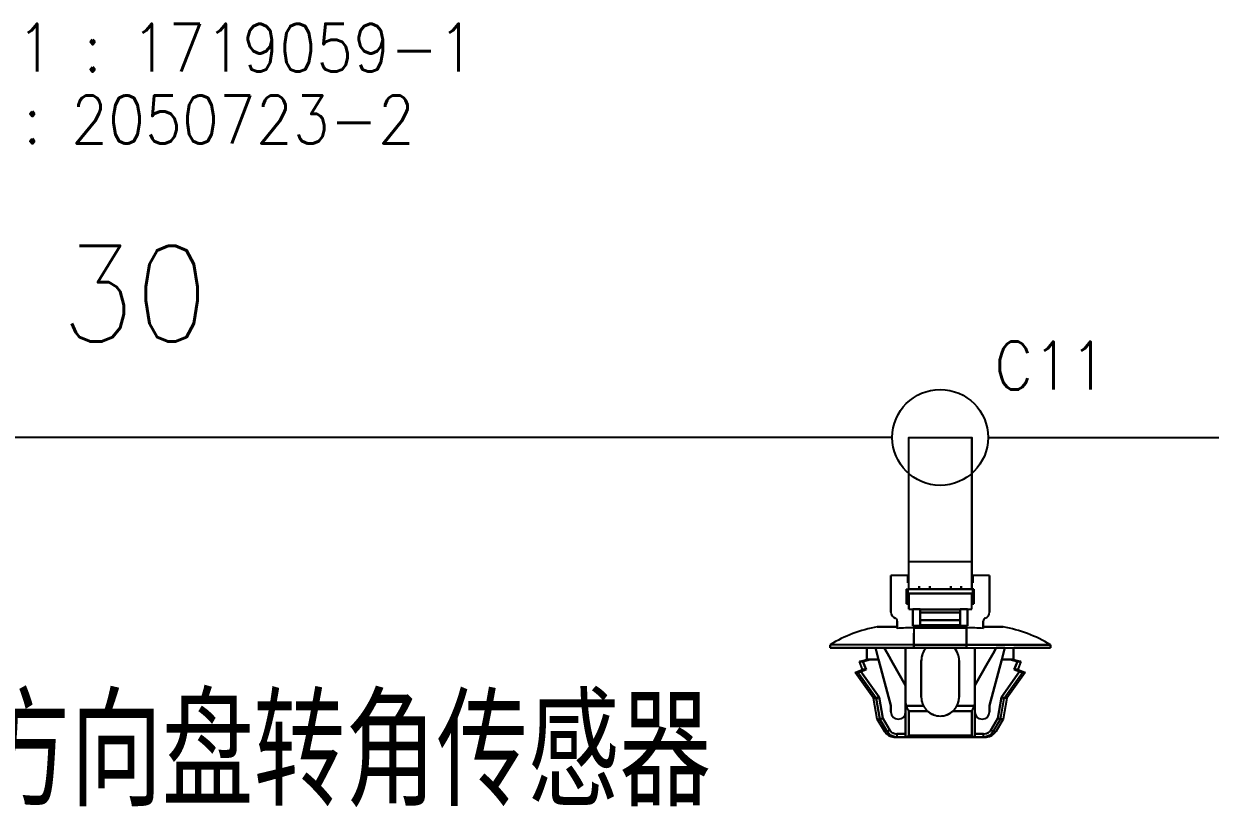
# Model space of a CAD drawing. Header units: inches. Extents: x 47316 to 59086, y 3141 to 11743.
# Drawn here: x 52352.6 to 52414.5, y 8799.6 to 8840.5 of the extents above; entities that cross this region are included whole.
import ezdxf

# ---------------------------------------------------------------- set-up
doc = ezdxf.new("R2010")
doc.units = ezdxf.units.IN
doc.header["$MEASUREMENT"] = 0
doc.styles.add('MtX_FangSong_GB2312', font='')
doc.styles.get("Standard").update_dxf_attribs({"font": ''})
doc.styles.get('MtX_FangSong_GB2312').set_extended_font_data('FangSong_GB2312')
doc.styles.get('Standard').set_extended_font_data('SimSun')
doc.linetypes.add('_VH_OTCON', pattern='A,0.0001,[7,VeSys.shx,S=0.1,R=0,X=0,Y=0],-0.4,[7,VeSys.shx,S=0.1,R=0,X=0,Y=0],-0.4,["X",Standard,S=1,R=0,X=-0.5,Y=-0.5],-0.0001,[7,VeSys.shx,S=0.1,R=0,X=0,Y=0],-0.4', length=1.2002)

msp = doc.modelspace()

# ---------------------------------------------------------------- linework, layer by layer
at = {"color": 0, "linetype": '_VH_OTCON', "lineweight": -2, "ltscale": 5}
for p, q in [((52397.944, 8818.936), (52318.469, 8818.936)), ((52402.944, 8818.936), (52564.704, 8818.936))]:
    msp.add_line(p, q, dxfattribs=at)
at = {"color": 0, "ltscale": 0.378893}
msp.add_line((52402.086, 8812.436), (52402.086, 8818.936), dxfattribs=at)
at = {"color": 0, "ltscale": 0.37888}
msp.add_line((52402.086, 8812.436), (52402.086, 8818.936), dxfattribs=at)
at = {"color": 7, "ltscale": 0.108633}
msp.add_line((52398.803, 8811.73), (52398.803, 8814.108), dxfattribs=at)
at = {"color": 7, "ltscale": 0.098454}
msp.add_line((52398.803, 8811.73), (52398.803, 8813.885), dxfattribs=at)
at = {"color": 7, "ltscale": 0.057913}
msp.add_line((52398.803, 8811.73), (52398.803, 8812.998), dxfattribs=at)
at = {"color": 7, "ltscale": 0.0644}
for p, q in [((52398.803, 8811.026), (52398.803, 8812.436)), ((52398.803, 8811.026), (52398.803, 8812.436)), ((52402.086, 8812.436), (52402.086, 8811.026)), ((52402.086, 8811.026), (52402.086, 8812.436))]:
    msp.add_line(p, q, dxfattribs=at)
at = {"color": 7, "ltscale": 0.025}
for p, q in [((52397.872, 8811.183), (52397.872, 8811.73)), ((52399.897, 8811.026), (52399.35, 8811.026)), ((52399.897, 8811.026), (52399.35, 8811.026)), ((52399.897, 8811.019), (52399.35, 8811.019)), ((52401.539, 8811.026), (52400.992, 8811.026)), ((52401.539, 8811.026), (52400.992, 8811.026))]:
    msp.add_line(p, q, dxfattribs=at)
at = {"color": 7, "ltscale": 0.039999}
for p, q in [((52398.748, 8811.73), (52397.872, 8811.73)), ((52398.748, 8811.73), (52397.872, 8811.73)), ((52403.017, 8811.73), (52402.141, 8811.73)), ((52403.017, 8811.73), (52402.141, 8811.73))]:
    msp.add_line(p, q, dxfattribs=at)
at = {"color": 7, "ltscale": 0.022501}
for p, q in [((52397.872, 8811.73), (52397.872, 8811.238)), ((52397.872, 8811.73), (52397.872, 8811.238)), ((52403.017, 8811.73), (52403.017, 8811.238)), ((52403.017, 8811.238), (52403.017, 8811.73))]:
    msp.add_line(p, q, dxfattribs=at)
at = {"color": 7, "ltscale": 0.064999}
for p, q in [((52397.872, 8811.238), (52397.872, 8809.815)), ((52397.872, 8811.238), (52397.872, 8809.815)), ((52403.017, 8811.238), (52403.017, 8809.815)), ((52403.017, 8809.815), (52403.017, 8811.238))]:
    msp.add_line(p, q, dxfattribs=at)
at = {"color": 7, "ltscale": 0.0175}
for p, q in [((52398.748, 8811.73), (52398.748, 8811.347)), ((52398.748, 8811.73), (52398.748, 8811.347)), ((52398.748, 8811.347), (52398.748, 8811.73)), ((52402.141, 8811.73), (52402.141, 8811.347)), ((52402.141, 8811.347), (52402.141, 8811.73))]:
    msp.add_line(p, q, dxfattribs=at)
at = {"color": 7, "ltscale": 0.002499}
for p, q in [((52398.803, 8811.73), (52398.748, 8811.73)), ((52398.748, 8811.347), (52398.803, 8811.347)), ((52398.803, 8811.347), (52398.748, 8811.347)), ((52402.141, 8811.73), (52402.086, 8811.73)), ((52402.086, 8811.347), (52402.141, 8811.347)), ((52402.141, 8811.347), (52402.086, 8811.347)), ((52398.693, 8811.019), (52398.748, 8811.019)), ((52398.693, 8811.019), (52398.748, 8811.019)), ((52402.196, 8811.019), (52402.141, 8811.019)), ((52402.141, 8811.019), (52402.196, 8811.019)), ((52402.141, 8811.019), (52402.196, 8811.019)), ((52398.748, 8810.307), (52398.803, 8810.307)), ((52398.803, 8810.307), (52398.748, 8810.307)), ((52398.748, 8810.307), (52398.803, 8810.307)), ((52402.086, 8810.307), (52402.141, 8810.307)), ((52402.141, 8810.307), (52402.086, 8810.307)), ((52402.086, 8810.307), (52402.141, 8810.307))]:
    msp.add_line(p, q, dxfattribs=at)
at = {"color": 7, "ltscale": 2.6e-05}
for p, q in [((52398.748, 8811.73), (52398.748, 8811.73)), ((52402.141, 8811.73), (52402.141, 8811.73))]:
    msp.add_line(p, q, dxfattribs=at)
at = {"color": 7, "ltscale": 0.0625}
msp.add_line((52397.872, 8809.815), (52397.872, 8811.183), dxfattribs=at)
at = {"color": 7, "ltscale": 0.000629}
msp.add_line((52398.707, 8811.019), (52398.693, 8811.019), dxfattribs=at)
at = {"color": 7, "ltscale": 0.035001}
for p, q in [((52398.693, 8811.019), (52398.693, 8810.252)), ((52398.693, 8810.252), (52398.693, 8811.019)), ((52402.196, 8810.252), (52402.196, 8811.019)), ((52402.196, 8810.252), (52402.196, 8811.019)), ((52402.196, 8811.019), (52402.196, 8810.252)), ((52399.076, 8807.954), (52399.076, 8808.72)), ((52399.076, 8807.954), (52399.076, 8808.72))]:
    msp.add_line(p, q, dxfattribs=at)
at = {"color": 7, "ltscale": 0.154999}
for p, q in [((52398.748, 8811.019), (52402.141, 8811.019)), ((52402.141, 8811.019), (52398.748, 8811.019))]:
    msp.add_line(p, q, dxfattribs=at)
at = {"color": 7, "ltscale": 0.032501}
for p, q in [((52398.748, 8811.019), (52398.748, 8810.307)), ((52398.748, 8811.019), (52398.748, 8810.307)), ((52402.141, 8811.019), (52402.141, 8810.307)), ((52402.141, 8810.307), (52402.141, 8811.019))]:
    msp.add_line(p, q, dxfattribs=at)
at = {"color": 7, "ltscale": 0.021939}
msp.add_line((52398.748, 8811.019), (52398.748, 8810.538), dxfattribs=at)
at = {"color": 7, "ltscale": 0.15}
for p, q in [((52402.086, 8810.8), (52398.803, 8810.8)), ((52398.803, 8810.8), (52402.086, 8810.8)), ((52398.803, 8809.979), (52402.086, 8809.979)), ((52398.803, 8809.979), (52402.086, 8809.979)), ((52402.086, 8803.384), (52398.803, 8803.384)), ((52398.803, 8803.384), (52402.086, 8803.384))]:
    msp.add_line(p, q, dxfattribs=at)
at = {"color": 7, "ltscale": 0.0375}
for p, q in [((52398.803, 8810.8), (52398.803, 8809.979)), ((52398.803, 8809.979), (52398.803, 8810.8)), ((52402.086, 8809.979), (52402.086, 8810.8)), ((52402.086, 8809.979), (52402.086, 8810.8))]:
    msp.add_line(p, q, dxfattribs=at)
at = {"color": 7, "ltscale": 0.0075}
for p, q in [((52399.35, 8811.019), (52399.35, 8811.183)), ((52399.35, 8811.183), (52399.35, 8811.019)), ((52399.897, 8811.183), (52399.897, 8811.019)), ((52399.897, 8811.019), (52399.897, 8811.183)), ((52400.992, 8811.019), (52400.992, 8811.183)), ((52400.992, 8811.183), (52400.992, 8811.019)), ((52401.539, 8811.183), (52401.539, 8811.019)), ((52401.539, 8811.019), (52401.539, 8811.183)), ((52394.698, 8808.118), (52394.698, 8807.954)), ((52394.698, 8807.954), (52394.698, 8808.118)), ((52399.076, 8808.118), (52399.076, 8807.954)), ((52399.076, 8807.954), (52399.076, 8808.118)), ((52401.813, 8807.954), (52401.813, 8808.118)), ((52401.813, 8808.118), (52401.813, 8807.954)), ((52406.191, 8808.118), (52406.191, 8807.954)), ((52406.191, 8807.954), (52406.191, 8808.118)), ((52398.18, 8803.466), (52398.18, 8803.302)), ((52398.18, 8803.466), (52398.18, 8803.302)), ((52398.638, 8803.302), (52398.638, 8803.466)), ((52402.709, 8803.302), (52402.709, 8803.466)), ((52402.709, 8803.302), (52402.709, 8803.466))]:
    msp.add_line(p, q, dxfattribs=at)
at = {"color": 7, "ltscale": 0.000322}
msp.add_line((52399.897, 8811.019), (52399.897, 8811.026), dxfattribs=at)
at = {"color": 7, "ltscale": 0.023056}
msp.add_line((52401.496, 8811.019), (52400.992, 8811.019), dxfattribs=at)
at = {"color": 7, "ltscale": 0.000368}
msp.add_line((52401.539, 8811.027), (52401.539, 8811.019), dxfattribs=at)
at = {"color": 7, "ltscale": 0.004999}
for p, q in [((52398.693, 8810.252), (52398.803, 8810.252)), ((52398.803, 8810.252), (52398.693, 8810.252)), ((52402.086, 8810.252), (52402.196, 8810.252)), ((52402.196, 8810.252), (52402.086, 8810.252))]:
    msp.add_line(p, q, dxfattribs=at)
at = {"color": 7, "ltscale": 0.010562}
msp.add_line((52398.748, 8810.307), (52398.748, 8810.538), dxfattribs=at)
at = {"color": 7, "ltscale": 0.002502}
msp.add_line((52398.803, 8810.252), (52398.803, 8810.307), dxfattribs=at)
at = {"color": 7, "ltscale": 0.040002}
for p, q in [((52399.021, 8809.979), (52399.021, 8809.103)), ((52399.021, 8809.103), (52399.021, 8809.979)), ((52401.867, 8809.103), (52401.867, 8809.979)), ((52401.867, 8809.103), (52401.867, 8809.979)), ((52401.867, 8809.979), (52401.867, 8809.103))]:
    msp.add_line(p, q, dxfattribs=at)
at = {"color": 7, "ltscale": 0.017502}
for p, q in [((52399.405, 8809.979), (52399.021, 8809.979)), ((52401.867, 8809.979), (52401.484, 8809.979))]:
    msp.add_line(p, q, dxfattribs=at)
at = {"color": 7, "ltscale": 0.00087}
for p, q in [((52399.405, 8809.96), (52399.405, 8809.979)), ((52399.405, 8809.979), (52399.405, 8809.96)), ((52401.484, 8809.96), (52401.484, 8809.979)), ((52401.484, 8809.979), (52401.484, 8809.96))]:
    msp.add_line(p, q, dxfattribs=at)
at = {"color": 7, "ltscale": 0.023952}
msp.add_line((52399.405, 8809.455), (52399.405, 8809.979), dxfattribs=at)
at = {"color": 7, "ltscale": 0.007443}
for p, q in [((52399.405, 8809.797), (52399.405, 8809.96)), ((52399.405, 8809.96), (52399.405, 8809.797)), ((52401.484, 8809.797), (52401.484, 8809.96)), ((52401.484, 8809.96), (52401.484, 8809.797))]:
    msp.add_line(p, q, dxfattribs=at)
at = {"color": 7, "ltscale": 0.095001}
for p, q in [((52399.405, 8809.96), (52401.484, 8809.96)), ((52401.484, 8809.96), (52399.405, 8809.96)), ((52399.405, 8809.797), (52401.484, 8809.797)), ((52401.484, 8809.797), (52399.405, 8809.797)), ((52401.484, 8809.406), (52399.405, 8809.406)), ((52399.405, 8809.406), (52401.484, 8809.406)), ((52401.484, 8809.135), (52399.405, 8809.135))]:
    msp.add_line(p, q, dxfattribs=at)
at = {"color": 7, "ltscale": 0.013786}
msp.add_line((52398.201, 8809.048), (52398.201, 8809.35), dxfattribs=at)
at = {"color": 7, "ltscale": 0.017471}
for p, q in [((52398.201, 8808.968), (52398.201, 8809.35)), ((52402.688, 8808.968), (52402.688, 8809.35))]:
    msp.add_line(p, q, dxfattribs=at)
at = {"color": 7, "ltscale": 0.017476}
for p, q in [((52398.201, 8809.35), (52398.201, 8808.968)), ((52402.688, 8809.35), (52402.688, 8808.968))]:
    msp.add_line(p, q, dxfattribs=at)
at = {"color": 7, "ltscale": 0.017839}
for p, q in [((52399.405, 8809.406), (52399.405, 8809.797)), ((52399.405, 8809.797), (52399.405, 8809.406)), ((52401.484, 8809.406), (52401.484, 8809.797)), ((52401.484, 8809.797), (52401.484, 8809.406))]:
    msp.add_line(p, q, dxfattribs=at)
at = {"color": 7, "ltscale": 0.014789}
msp.add_line((52399.405, 8809.427), (52399.405, 8809.103), dxfattribs=at)
at = {"color": 7, "ltscale": 0.013841}
for p, q in [((52399.405, 8809.103), (52399.405, 8809.406)), ((52401.484, 8809.406), (52401.484, 8809.103))]:
    msp.add_line(p, q, dxfattribs=at)
at = {"color": 7, "ltscale": 0.012407}
for p, q in [((52399.405, 8809.135), (52399.405, 8809.406)), ((52401.484, 8809.135), (52401.484, 8809.406))]:
    msp.add_line(p, q, dxfattribs=at)
at = {"color": 7, "ltscale": 0.047501}
for p, q in [((52397.161, 8809.048), (52398.201, 8809.048)), ((52398.201, 8809.048), (52397.161, 8809.048)), ((52402.688, 8809.048), (52403.728, 8809.048)), ((52403.728, 8809.048), (52402.688, 8809.048))]:
    msp.add_line(p, q, dxfattribs=at)
at = {"color": 7, "ltscale": 0.00369}
for p, q in [((52398.201, 8808.968), (52398.201, 8809.048)), ((52402.688, 8809.048), (52402.688, 8808.968))]:
    msp.add_line(p, q, dxfattribs=at)
at = {"color": 7, "ltscale": 0.129999}
for p, q in [((52399.021, 8809.103), (52401.867, 8809.103)), ((52401.867, 8809.103), (52399.021, 8809.103))]:
    msp.add_line(p, q, dxfattribs=at)
at = {"color": 7, "ltscale": 0.040567}
for p, q in [((52399.076, 8809.006), (52399.076, 8808.118)), ((52401.813, 8809.006), (52401.813, 8808.118))]:
    msp.add_line(p, q, dxfattribs=at)
at = {"color": 7, "ltscale": 0.125}
for p, q in [((52401.813, 8809.006), (52399.076, 8809.006)), ((52399.076, 8809.006), (52401.813, 8809.006)), ((52401.813, 8808.118), (52399.076, 8808.118)), ((52399.076, 8808.118), (52401.813, 8808.118)), ((52401.813, 8807.954), (52399.076, 8807.954)), ((52399.076, 8807.954), (52401.813, 8807.954))]:
    msp.add_line(p, q, dxfattribs=at)
at = {"color": 7, "ltscale": 0.040569}
for p, q in [((52399.076, 8809.006), (52399.076, 8808.118)), ((52401.813, 8808.118), (52401.813, 8809.006))]:
    msp.add_line(p, q, dxfattribs=at)
at = {"color": 7, "ltscale": 0.001447}
msp.add_line((52401.484, 8809.135), (52401.484, 8809.103), dxfattribs=at)
at = {"color": 7, "ltscale": 0.02751}
msp.add_line((52401.813, 8808.118), (52401.813, 8808.72), dxfattribs=at)
msp.add_line((52401.813, 8808.118), (52401.813, 8808.72), dxfattribs=at)
at = {"color": 7, "ltscale": 0.2}
for p, q in [((52399.076, 8808.118), (52394.698, 8808.118)), ((52399.076, 8808.118), (52394.698, 8808.118)), ((52406.191, 8808.118), (52401.813, 8808.118)), ((52401.813, 8808.118), (52406.191, 8808.118)), ((52399.076, 8807.954), (52394.698, 8807.954)), ((52394.698, 8807.954), (52399.076, 8807.954)), ((52401.813, 8807.954), (52406.191, 8807.954)), ((52401.813, 8807.954), (52406.191, 8807.954))]:
    msp.add_line(p, q, dxfattribs=at)
at = {"color": 7, "ltscale": 0.087396}
for p, q in [((52394.698, 8807.954), (52396.611, 8807.954)), ((52406.191, 8807.954), (52404.278, 8807.954)), ((52406.191, 8807.954), (52404.278, 8807.954))]:
    msp.add_line(p, q, dxfattribs=at)
at = {"color": 7, "ltscale": 0.0875}
for p, q in [((52396.613, 8807.954), (52394.698, 8807.954)), ((52399.459, 8805.382), (52399.459, 8807.297)), ((52399.459, 8807.297), (52399.459, 8805.382)), ((52401.43, 8807.297), (52401.43, 8805.382)), ((52401.43, 8805.382), (52401.43, 8807.297)), ((52401.43, 8805.382), (52401.43, 8807.297))]:
    msp.add_line(p, q, dxfattribs=at)
at = {"color": 7, "ltscale": 0.027499}
for p, q in [((52396.613, 8807.352), (52396.613, 8807.954)), ((52396.613, 8807.954), (52396.613, 8807.352)), ((52404.275, 8807.352), (52404.275, 8807.954)), ((52404.275, 8807.954), (52404.275, 8807.352))]:
    msp.add_line(p, q, dxfattribs=at)
at = {"color": 7, "ltscale": 0.028456}
for p, q in [((52397.231, 8807.352), (52397.071, 8807.954)), ((52397.071, 8807.954), (52397.231, 8807.352)), ((52403.658, 8807.352), (52403.818, 8807.954)), ((52403.818, 8807.954), (52403.658, 8807.352))]:
    msp.add_line(p, q, dxfattribs=at)
at = {"color": 7, "ltscale": 0.020602}
for p, q in [((52397.071, 8807.954), (52397.522, 8807.954)), ((52403.818, 8807.954), (52403.367, 8807.954)), ((52403.818, 8807.954), (52403.367, 8807.954))]:
    msp.add_line(p, q, dxfattribs=at)
at = {"color": 7, "ltscale": 0.020749}
msp.add_line((52397.525, 8807.954), (52397.071, 8807.954), dxfattribs=at)
at = {"color": 7, "ltscale": 0.015289}
msp.add_line((52397.69, 8807.663), (52397.525, 8807.955), dxfattribs=at)
at = {"color": 7, "ltscale": 0.015242}
for p, q in [((52397.525, 8807.954), (52397.689, 8807.664)), ((52403.2, 8807.664), (52403.364, 8807.954))]:
    msp.add_line(p, q, dxfattribs=at)
at = {"color": 7, "ltscale": 0.026985}
for p, q in [((52397.689, 8807.664), (52397.98, 8807.149)), ((52402.909, 8807.149), (52403.2, 8807.664))]:
    msp.add_line(p, q, dxfattribs=at)
at = {"color": 7, "ltscale": 0.02697}
msp.add_line((52397.98, 8807.149), (52397.69, 8807.663), dxfattribs=at)
at = {"color": 7, "ltscale": 0.089999}
for p, q in [((52398.638, 8807.954), (52398.638, 8805.984)), ((52398.638, 8805.984), (52398.638, 8807.954)), ((52402.25, 8805.984), (52402.25, 8807.954)), ((52402.25, 8807.954), (52402.25, 8805.984))]:
    msp.add_line(p, q, dxfattribs=at)
at = {"color": 7, "ltscale": 0.02701}
msp.add_line((52403.2, 8807.664), (52402.909, 8807.149), dxfattribs=at)
at = {"color": 7, "ltscale": 0.015215}
msp.add_line((52403.364, 8807.954), (52403.2, 8807.664), dxfattribs=at)
at = {"color": 7, "ltscale": 0.018183}
msp.add_line((52396.231, 8807.242), (52396.613, 8807.352), dxfattribs=at)
at = {"color": 7, "ltscale": 0.008429}
for p, q in [((52396.415, 8807.242), (52396.231, 8807.242)), ((52404.31, 8806.832), (52404.494, 8806.832))]:
    msp.add_line(p, q, dxfattribs=at)
at = {"color": 7, "ltscale": 0.020195}
for p, q in [((52396.395, 8806.832), (52396.231, 8807.242)), ((52396.415, 8807.242), (52396.579, 8806.832)), ((52396.579, 8806.832), (52396.415, 8807.242)), ((52404.474, 8807.242), (52404.31, 8806.832)), ((52404.31, 8806.832), (52404.474, 8807.242)), ((52404.658, 8807.242), (52404.494, 8806.832))]:
    msp.add_line(p, q, dxfattribs=at)
at = {"color": 7, "ltscale": 0.008438}
msp.add_line((52396.231, 8807.242), (52396.415, 8807.242), dxfattribs=at)
at = {"color": 7, "ltscale": 0.002185}
msp.add_line((52396.321, 8807.242), (52396.273, 8807.242), dxfattribs=at)
at = {"color": 7, "ltscale": 0.018199}
for p, q in [((52396.798, 8807.352), (52396.415, 8807.242)), ((52396.415, 8807.242), (52396.798, 8807.352)), ((52404.091, 8807.352), (52404.474, 8807.242)), ((52404.474, 8807.242), (52404.091, 8807.352))]:
    msp.add_line(p, q, dxfattribs=at)
at = {"color": 7, "ltscale": 0.000342}
for p, q in [((52396.621, 8807.352), (52396.613, 8807.352)), ((52404.275, 8807.352), (52404.268, 8807.352))]:
    msp.add_line(p, q, dxfattribs=at)
at = {"color": 7, "ltscale": 0.006641}
msp.add_line((52396.613, 8807.352), (52396.759, 8807.352), dxfattribs=at)
at = {"color": 7, "ltscale": 0.002142}
msp.add_line((52396.66, 8807.352), (52396.613, 8807.352), dxfattribs=at)
at = {"color": 7, "ltscale": 0.00033}
for p, q in [((52396.613, 8807.352), (52396.621, 8807.352)), ((52404.268, 8807.352), (52404.275, 8807.352)), ((52404.494, 8806.832), (52404.487, 8806.832))]:
    msp.add_line(p, q, dxfattribs=at)
at = {"color": 7, "ltscale": 0.002136}
msp.add_line((52396.613, 8807.352), (52396.66, 8807.352), dxfattribs=at)
at = {"color": 7, "ltscale": 0.001825}
msp.add_line((52396.621, 8807.352), (52396.661, 8807.352), dxfattribs=at)
at = {"color": 7, "ltscale": 0.003674}
for p, q in [((52396.701, 8807.352), (52396.621, 8807.352)), ((52404.268, 8807.352), (52404.188, 8807.352))]:
    msp.add_line(p, q, dxfattribs=at)
at = {"color": 7, "ltscale": 0.006299}
msp.add_line((52396.798, 8807.352), (52396.66, 8807.352), dxfattribs=at)
at = {"color": 7, "ltscale": 0.006305}
msp.add_line((52396.66, 8807.352), (52396.798, 8807.352), dxfattribs=at)
at = {"color": 7, "ltscale": 0.00329}
msp.add_line((52396.773, 8807.352), (52396.701, 8807.352), dxfattribs=at)
at = {"color": 7, "ltscale": 0.019785}
for p, q in [((52397.231, 8807.352), (52396.798, 8807.352)), ((52396.798, 8807.352), (52397.231, 8807.352)), ((52403.658, 8807.352), (52404.091, 8807.352)), ((52404.091, 8807.352), (52403.658, 8807.352))]:
    msp.add_line(p, q, dxfattribs=at)
at = {"color": 7, "ltscale": 0.11383}
for p, q in [((52397.872, 8804.944), (52397.231, 8807.352)), ((52397.231, 8807.352), (52397.872, 8804.944)), ((52403.017, 8804.944), (52403.658, 8807.352)), ((52403.658, 8807.352), (52403.017, 8804.944))]:
    msp.add_line(p, q, dxfattribs=at)
at = {"color": 7, "ltscale": 0.065039}
msp.add_line((52398.638, 8805.984), (52397.938, 8807.223), dxfattribs=at)
at = {"color": 7, "ltscale": 0.06116}
msp.add_line((52398.638, 8805.984), (52397.98, 8807.149), dxfattribs=at)
at = {"color": 7, "ltscale": 0.061156}
for p, q in [((52397.98, 8807.149), (52398.638, 8805.984)), ((52402.25, 8805.984), (52402.909, 8807.149))]:
    msp.add_line(p, q, dxfattribs=at)
at = {"color": 7, "ltscale": 0.040697}
msp.add_line((52398.638, 8806.187), (52398.638, 8807.078), dxfattribs=at)
at = {"color": 7, "ltscale": 0.040701}
msp.add_line((52398.638, 8807.078), (52398.638, 8806.187), dxfattribs=at)
at = {"color": 7, "ltscale": 0.064963}
msp.add_line((52402.95, 8807.222), (52402.25, 8805.984), dxfattribs=at)
at = {"color": 7, "ltscale": 0.061161}
msp.add_line((52402.909, 8807.149), (52402.25, 8805.984), dxfattribs=at)
at = {"color": 7, "ltscale": 0.008441}
for p, q in [((52404.275, 8807.352), (52404.091, 8807.352)), ((52404.091, 8807.352), (52404.275, 8807.352)), ((52404.494, 8806.832), (52404.31, 8806.832))]:
    msp.add_line(p, q, dxfattribs=at)
at = {"color": 7, "ltscale": 0.008432}
msp.add_line((52404.091, 8807.352), (52404.275, 8807.352), dxfattribs=at)
at = {"color": 7, "ltscale": 0.00434}
msp.add_line((52404.188, 8807.352), (52404.093, 8807.352), dxfattribs=at)
at = {"color": 7, "ltscale": 0.002209}
msp.add_line((52404.22, 8807.352), (52404.268, 8807.352), dxfattribs=at)
at = {"color": 7, "ltscale": 0.000286}
for p, q in [((52404.274, 8807.35), (52404.268, 8807.352)), ((52404.268, 8807.352), (52404.274, 8807.35))]:
    msp.add_line(p, q, dxfattribs=at)
at = {"color": 7, "ltscale": 0.018174}
msp.add_line((52404.275, 8807.352), (52404.658, 8807.242), dxfattribs=at)
at = {"color": 7, "ltscale": 0.004681}
for p, q in [((52404.576, 8807.242), (52404.474, 8807.242)), ((52404.474, 8807.242), (52404.576, 8807.242))]:
    msp.add_line(p, q, dxfattribs=at)
at = {"color": 7, "ltscale": 0.002823}
msp.add_line((52404.638, 8807.242), (52404.576, 8807.242), dxfattribs=at)
at = {"color": 7, "ltscale": 0.00282}
for p, q in [((52404.576, 8807.242), (52404.638, 8807.242)), ((52396.415, 8806.832), (52396.477, 8806.832))]:
    msp.add_line(p, q, dxfattribs=at)
at = {"color": 7, "ltscale": 0.000925}
msp.add_line((52404.658, 8807.242), (52404.638, 8807.242), dxfattribs=at)
at = {"color": 7, "ltscale": 0.000912}
for p, q in [((52404.638, 8807.242), (52404.658, 8807.242)), ((52396.395, 8806.832), (52396.415, 8806.832))]:
    msp.add_line(p, q, dxfattribs=at)
at = {"color": 7, "ltscale": 0.019}
msp.add_line((52396.012, 8806.668), (52396.394, 8806.832), dxfattribs=at)
at = {"color": 7, "ltscale": 4.3e-05}
msp.add_line((52396.012, 8806.668), (52396.013, 8806.668), dxfattribs=at)
at = {"color": 7, "ltscale": 0.075271}
for p, q in [((52396.969, 8805.327), (52396.012, 8806.668)), ((52396.147, 8806.668), (52397.104, 8805.327)), ((52397.104, 8805.327), (52396.147, 8806.668)), ((52403.784, 8805.327), (52404.742, 8806.668)), ((52404.877, 8806.668), (52403.919, 8805.327))]:
    msp.add_line(p, q, dxfattribs=at)
at = {"color": 7, "ltscale": 4.9e-05}
msp.add_line((52396.012, 8806.668), (52396.013, 8806.668), dxfattribs=at)
at = {"color": 7, "ltscale": 0.000903}
msp.add_line((52396.013, 8806.668), (52396.032, 8806.668), dxfattribs=at)
at = {"color": 7, "ltscale": 0.000916}
msp.add_line((52396.013, 8806.668), (52396.033, 8806.668), dxfattribs=at)
at = {"color": 7, "ltscale": 0.005222}
msp.add_line((52396.032, 8806.668), (52396.147, 8806.668), dxfattribs=at)
at = {"color": 7, "ltscale": 0.005249}
msp.add_line((52396.033, 8806.668), (52396.148, 8806.668), dxfattribs=at)
at = {"color": 7, "ltscale": 0.013619}
for p, q in [((52396.579, 8806.832), (52396.305, 8806.714)), ((52396.305, 8806.714), (52396.579, 8806.832)), ((52404.31, 8806.832), (52404.584, 8806.714)), ((52404.584, 8806.714), (52404.31, 8806.832))]:
    msp.add_line(p, q, dxfattribs=at)
at = {"color": 7, "ltscale": 0.074459}
for p, q in [((52396.305, 8806.714), (52397.253, 8805.388)), ((52397.253, 8805.388), (52396.305, 8806.714)), ((52404.584, 8806.714), (52403.636, 8805.388)), ((52403.636, 8805.388), (52404.584, 8806.714))]:
    msp.add_line(p, q, dxfattribs=at)
at = {"color": 7, "ltscale": 0.0009}
msp.add_line((52396.414, 8806.831), (52396.394, 8806.832), dxfattribs=at)
at = {"color": 7, "ltscale": 0.002856}
msp.add_line((52396.402, 8806.832), (52396.464, 8806.832), dxfattribs=at)
at = {"color": 7, "ltscale": 0.002869}
msp.add_line((52396.465, 8806.832), (52396.402, 8806.832), dxfattribs=at)
at = {"color": 7, "ltscale": 0.002832}
msp.add_line((52396.476, 8806.832), (52396.414, 8806.831), dxfattribs=at)
at = {"color": 7, "ltscale": 0.004715}
msp.add_line((52396.579, 8806.832), (52396.476, 8806.832), dxfattribs=at)
at = {"color": 7, "ltscale": 0.004687}
msp.add_line((52396.477, 8806.832), (52396.579, 8806.832), dxfattribs=at)
at = {"color": 7, "ltscale": 0.075264}
msp.add_line((52403.784, 8805.327), (52404.742, 8806.668), dxfattribs=at)
at = {"color": 7, "ltscale": 0.004291}
msp.add_line((52404.403, 8806.832), (52404.31, 8806.832), dxfattribs=at)
at = {"color": 7, "ltscale": 0.003809}
msp.add_line((52404.487, 8806.832), (52404.403, 8806.832), dxfattribs=at)
at = {"color": 7, "ltscale": 0.001593}
msp.add_line((52404.452, 8806.832), (52404.487, 8806.832), dxfattribs=at)
at = {"color": 7, "ltscale": 0.000327}
msp.add_line((52404.487, 8806.832), (52404.494, 8806.832), dxfattribs=at)
at = {"color": 7, "ltscale": 0.019025}
msp.add_line((52404.494, 8806.832), (52404.877, 8806.668), dxfattribs=at)
at = {"color": 7, "ltscale": 0.006177}
msp.add_line((52404.742, 8806.668), (52404.877, 8806.668), dxfattribs=at)
at = {"color": 7, "ltscale": 0.006165}
for p, q in [((52404.877, 8806.668), (52404.742, 8806.668)), ((52403.919, 8805.327), (52403.784, 8805.327)), ((52403.919, 8805.327), (52403.784, 8805.327))]:
    msp.add_line(p, q, dxfattribs=at)
at = {"color": 7, "ltscale": 0.039936}
for p, q in [((52398.638, 8805.984), (52398.638, 8805.109)), ((52398.638, 8805.109), (52398.638, 8805.984)), ((52402.25, 8805.109), (52402.25, 8805.984)), ((52402.25, 8805.984), (52402.25, 8805.109))]:
    msp.add_line(p, q, dxfattribs=at)
at = {"color": 7, "ltscale": 0.048712}
msp.add_line((52398.638, 8804.917), (52398.638, 8805.984), dxfattribs=at)
at = {"color": 7, "ltscale": 0.006168}
for p, q in [((52397.104, 8805.327), (52396.969, 8805.327)), ((52396.969, 8805.327), (52397.104, 8805.327))]:
    msp.add_line(p, q, dxfattribs=at)
at = {"color": 7, "ltscale": 0.05076}
for p, q in [((52397.161, 8804.232), (52396.969, 8805.327)), ((52403.919, 8805.327), (52403.728, 8804.232))]:
    msp.add_line(p, q, dxfattribs=at)
at = {"color": 7, "ltscale": 0.002621}
for p, q in [((52397.108, 8805.328), (52397.161, 8805.35)), ((52397.161, 8805.35), (52397.108, 8805.328)), ((52403.727, 8805.35), (52403.78, 8805.328)), ((52403.78, 8805.328), (52403.727, 8805.35))]:
    msp.add_line(p, q, dxfattribs=at)
at = {"color": 7, "ltscale": 0.050773}
for p, q in [((52397.108, 8805.328), (52397.3, 8804.233)), ((52397.3, 8804.233), (52397.108, 8805.328)), ((52403.589, 8804.233), (52403.78, 8805.328))]:
    msp.add_line(p, q, dxfattribs=at)
at = {"color": 7, "ltscale": 0.000205}
for p, q in [((52397.161, 8805.35), (52397.165, 8805.352)), ((52397.165, 8805.352), (52397.161, 8805.35)), ((52403.723, 8805.352), (52403.727, 8805.35)), ((52403.727, 8805.35), (52403.723, 8805.352))]:
    msp.add_line(p, q, dxfattribs=at)
at = {"color": 7, "ltscale": 0.004321}
for p, q in [((52397.165, 8805.352), (52397.253, 8805.388)), ((52397.253, 8805.388), (52397.165, 8805.352)), ((52403.636, 8805.388), (52403.723, 8805.352)), ((52403.723, 8805.352), (52403.636, 8805.388))]:
    msp.add_line(p, q, dxfattribs=at)
at = {"color": 7, "ltscale": 0.051095}
for p, q in [((52397.253, 8805.388), (52397.446, 8804.286)), ((52397.446, 8804.286), (52397.253, 8805.388)), ((52403.636, 8805.388), (52403.443, 8804.286)), ((52403.443, 8804.286), (52403.636, 8805.388))]:
    msp.add_line(p, q, dxfattribs=at)
at = {"color": 7, "ltscale": 0.082565}
for p, q in [((52398.638, 8803.302), (52398.638, 8805.109)), ((52398.638, 8805.109), (52398.638, 8803.302)), ((52402.25, 8805.109), (52402.25, 8803.302)), ((52402.25, 8803.302), (52402.25, 8805.109))]:
    msp.add_line(p, q, dxfattribs=at)
at = {"color": 7, "ltscale": 0.050769}
msp.add_line((52403.589, 8804.233), (52403.784, 8805.327), dxfattribs=at)
at = {"color": 7, "ltscale": 0.014999}
for p, q in [((52397.872, 8804.615), (52397.872, 8804.944)), ((52397.872, 8804.944), (52397.872, 8804.615)), ((52403.017, 8804.615), (52403.017, 8804.944)), ((52403.017, 8804.615), (52403.017, 8804.944)), ((52403.017, 8804.944), (52403.017, 8804.615))]:
    msp.add_line(p, q, dxfattribs=at)
at = {"color": 7, "ltscale": 0.008279}
msp.add_line((52398.638, 8804.736), (52398.638, 8804.917), dxfattribs=at)
at = {"color": 7, "ltscale": 0.005516}
msp.add_line((52398.638, 8804.615), (52398.638, 8804.736), dxfattribs=at)
at = {"color": 7, "ltscale": 0.052501}
msp.add_line((52398.638, 8803.466), (52398.638, 8804.615), dxfattribs=at)
at = {"color": 7, "ltscale": 0.041339}
for p, q in [((52398.666, 8804.925), (52399.571, 8804.925)), ((52399.571, 8804.925), (52398.666, 8804.925)), ((52401.318, 8804.925), (52402.223, 8804.925)), ((52402.223, 8804.925), (52401.318, 8804.925))]:
    msp.add_line(p, q, dxfattribs=at)
at = {"color": 7, "ltscale": 0.002634}
for p, q in [((52398.666, 8804.925), (52398.686, 8804.871)), ((52402.202, 8804.871), (52402.223, 8804.925))]:
    msp.add_line(p, q, dxfattribs=at)
at = {"color": 7, "ltscale": 0.002635}
for p, q in [((52398.686, 8804.871), (52398.666, 8804.925)), ((52402.223, 8804.925), (52402.202, 8804.871))]:
    msp.add_line(p, q, dxfattribs=at)
at = {"color": 7, "ltscale": 0.044711}
for p, q in [((52399.781, 8804.653), (52398.803, 8804.653)), ((52398.803, 8804.653), (52399.781, 8804.653)), ((52402.086, 8804.653), (52401.107, 8804.653)), ((52401.107, 8804.653), (52402.086, 8804.653))]:
    msp.add_line(p, q, dxfattribs=at)
at = {"color": 7, "ltscale": 0.057954}
for p, q in [((52398.803, 8804.653), (52398.803, 8803.384)), ((52398.803, 8803.384), (52398.803, 8804.653)), ((52402.086, 8803.384), (52402.086, 8804.653)), ((52402.086, 8804.653), (52402.086, 8803.384))]:
    msp.add_line(p, q, dxfattribs=at)
at = {"color": 7, "ltscale": 0.001863}
msp.add_line((52399.753, 8804.68), (52399.782, 8804.652), dxfattribs=at)
at = {"color": 7, "ltscale": 0.000505}
msp.add_line((52399.781, 8804.653), (52399.773, 8804.66), dxfattribs=at)
at = {"color": 7, "ltscale": 0.000598}
msp.add_line((52401.107, 8804.653), (52401.117, 8804.662), dxfattribs=at)
at = {"color": 7, "ltscale": 0.006223}
for p, q in [((52397.161, 8804.232), (52397.297, 8804.232)), ((52397.161, 8804.232), (52397.297, 8804.232)), ((52403.728, 8804.232), (52403.592, 8804.232))]:
    msp.add_line(p, q, dxfattribs=at)
at = {"color": 7, "ltscale": 0.034946}
for p, q in [((52397.549, 8803.573), (52397.161, 8804.232)), ((52403.728, 8804.232), (52403.34, 8803.573))]:
    msp.add_line(p, q, dxfattribs=at)
at = {"color": 7, "ltscale": 0.034208}
for p, q in [((52397.677, 8803.587), (52397.297, 8804.232)), ((52403.212, 8803.587), (52403.592, 8804.232))]:
    msp.add_line(p, q, dxfattribs=at)
at = {"color": 7, "ltscale": 0.000128}
for p, q in [((52397.3, 8804.232), (52397.297, 8804.232)), ((52403.592, 8804.232), (52403.589, 8804.232)), ((52403.589, 8804.232), (52403.592, 8804.232))]:
    msp.add_line(p, q, dxfattribs=at)
at = {"color": 7, "ltscale": 0.002806}
for p, q in [((52397.3, 8804.233), (52397.358, 8804.254)), ((52403.531, 8804.254), (52403.589, 8804.233))]:
    msp.add_line(p, q, dxfattribs=at)
at = {"color": 7, "ltscale": 0.00266}
for p, q in [((52397.355, 8804.252), (52397.3, 8804.233)), ((52403.589, 8804.233), (52403.534, 8804.252))]:
    msp.add_line(p, q, dxfattribs=at)
at = {"color": 7, "ltscale": 0.034163}
for p, q in [((52397.3, 8804.233), (52397.677, 8803.587)), ((52403.212, 8803.587), (52403.589, 8804.233))]:
    msp.add_line(p, q, dxfattribs=at)
at = {"color": 7, "ltscale": 0.004276}
for p, q in [((52397.358, 8804.254), (52397.446, 8804.286)), ((52397.446, 8804.286), (52397.358, 8804.254)), ((52403.531, 8804.254), (52403.443, 8804.286)), ((52403.443, 8804.286), (52403.531, 8804.254))]:
    msp.add_line(p, q, dxfattribs=at)
at = {"color": 7, "ltscale": 0.0329}
for p, q in [((52397.446, 8804.286), (52397.811, 8803.665)), ((52397.811, 8803.665), (52397.446, 8804.286)), ((52403.443, 8804.286), (52403.078, 8803.665)), ((52403.078, 8803.665), (52403.443, 8804.286))]:
    msp.add_line(p, q, dxfattribs=at)
at = {"color": 7, "ltscale": 0.006219}
msp.add_line((52403.592, 8804.232), (52403.728, 8804.232), dxfattribs=at)
at = {"color": 7, "ltscale": 0.005864}
msp.add_line((52397.549, 8803.572), (52397.677, 8803.587), dxfattribs=at)
at = {"color": 7, "ltscale": 0.005865}
for p, q in [((52397.549, 8803.572), (52397.677, 8803.587)), ((52403.212, 8803.587), (52403.339, 8803.572))]:
    msp.add_line(p, q, dxfattribs=at)
at = {"color": 7, "ltscale": 0.007092}
for p, q in [((52397.811, 8803.665), (52397.677, 8803.587)), ((52397.677, 8803.587), (52397.811, 8803.665)), ((52403.212, 8803.587), (52403.078, 8803.665)), ((52403.078, 8803.665), (52403.212, 8803.587))]:
    msp.add_line(p, q, dxfattribs=at)
at = {"color": 7, "ltscale": 0.015729}
msp.add_line((52398.366, 8803.302), (52398.021, 8803.302), dxfattribs=at)
at = {"color": 7, "ltscale": 0.015717}
msp.add_line((52398.022, 8803.302), (52398.366, 8803.302), dxfattribs=at)
at = {"color": 7, "ltscale": 0.020941}
for p, q in [((52398.18, 8803.466), (52398.638, 8803.466)), ((52398.638, 8803.466), (52398.18, 8803.466)), ((52398.638, 8803.302), (52398.18, 8803.302)), ((52398.18, 8803.302), (52398.638, 8803.302)), ((52402.709, 8803.466), (52402.25, 8803.466)), ((52402.25, 8803.466), (52402.709, 8803.466)), ((52402.709, 8803.302), (52402.25, 8803.302)), ((52402.25, 8803.302), (52402.709, 8803.302))]:
    msp.add_line(p, q, dxfattribs=at)
at = {"color": 7, "ltscale": 0.012512}
for p, q in [((52398.64, 8803.302), (52398.366, 8803.302)), ((52402.523, 8803.302), (52402.249, 8803.302))]:
    msp.add_line(p, q, dxfattribs=at)
at = {"color": 7, "ltscale": 0.000995}
for p, q in [((52398.66, 8803.302), (52398.638, 8803.302)), ((52398.638, 8803.302), (52398.66, 8803.302)), ((52402.25, 8803.302), (52402.229, 8803.302)), ((52402.229, 8803.302), (52402.25, 8803.302))]:
    msp.add_line(p, q, dxfattribs=at)
at = {"color": 7, "ltscale": 0.163214}
msp.add_line((52402.231, 8803.302), (52398.658, 8803.302), dxfattribs=at)
at = {"color": 7, "ltscale": 0.163013}
msp.add_line((52398.66, 8803.302), (52402.229, 8803.302), dxfattribs=at)
at = {"color": 7, "ltscale": 0.000399}
msp.add_line((52402.222, 8803.303), (52402.231, 8803.302), dxfattribs=at)
at = {"color": 7, "ltscale": 0.012915}
msp.add_line((52402.806, 8803.302), (52402.523, 8803.302), dxfattribs=at)
at = {"color": 7, "ltscale": 0.004422}
msp.add_line((52402.709, 8803.302), (52402.806, 8803.302), dxfattribs=at)
at = {"color": 7, "ltscale": 0.006183}
msp.add_line((52402.844, 8803.302), (52402.709, 8803.302), dxfattribs=at)
at = {"color": 7, "ltscale": 0.007248}
msp.add_line((52402.709, 8803.302), (52402.868, 8803.302), dxfattribs=at)
at = {"color": 7, "ltscale": 0.001605}
msp.add_line((52402.824, 8803.302), (52402.859, 8803.302), dxfattribs=at)
at = {"color": 7, "ltscale": 0.00587}
msp.add_line((52403.34, 8803.572), (52403.212, 8803.587), dxfattribs=at)
at = {"color": 0}
msp.add_lwpolyline([(52402.086, 8812.436), (52398.803, 8812.436), (52398.803, 8818.936), (52402.086, 8818.936)], close=True, dxfattribs=at)
at = {"color": 7}
for points in [[(52400.089, 8804.463), (52399.977, 8804.514), (52399.781, 8804.653)], [(52401.107, 8804.653), (52400.912, 8804.514), (52400.8, 8804.463)], [(52398.18, 8803.302), (52398.03, 8803.322), (52397.889, 8803.379), (52397.769, 8803.469), (52397.677, 8803.587)], [(52398.18, 8803.302), (52398.032, 8803.321), (52397.893, 8803.376), (52397.793, 8803.445), (52397.677, 8803.587)], [(52403.212, 8803.587), (52403.119, 8803.468), (52402.998, 8803.378), (52402.859, 8803.322), (52402.709, 8803.302)], [(52403.212, 8803.587), (52403.139, 8803.487), (52403.046, 8803.407), (52402.912, 8803.338), (52402.709, 8803.302)]]:
    msp.add_lwpolyline(points, dxfattribs=at)
at = {"color": 0, "linetype": 'Continuous', "lineweight": -2}
msp.add_circle((52400.444, 8818.936), 2.5, dxfattribs=at)
at = {"color": 7}
for centre, radius, start, end in [((52398.201, 8809.815), 0.328, 179.99937, 250.52933), ((52398.201, 8809.815), 0.328, 180, 250.52878), ((52398.201, 8809.815), 0.328, 179.99945, 250.52941), ((52398.036, 8809.349), 0.166, 57.04254, 70.45534), ((52398.035, 8809.349), 0.166, 0.31556, 70.21322), ((52398.036, 8809.35), 0.164, 0.01946, 70.50973), ((52402.854, 8809.349), 0.166, 109.78678, 179.68444), ((52402.853, 8809.35), 0.164, 109.49068, 179.98095), ((52402.853, 8809.35), 0.165, 109.54312, 137.73083), ((52402.688, 8809.815), 0.328, 289.47122, 0), ((52402.688, 8809.815), 0.328, 289.47067, 0.00062), ((52398.408, 8802.023), 7.135, 100.06433, 121.32657), ((52399.05, 8799.449), 9.556, 92.46546, 95.09821), ((52399.259, 8796.427), 12.585, 92.82582, 94.82483), ((52399.125, 8796.165), 12.841, 90.21741, 92.17035), ((52399.075, 8798.956), 10.05, 89.99389, 92.48915), ((52399.125, 8796.165), 12.841, 90.21741, 92.17035), ((52401.814, 8798.957), 10.049, 87.51071, 90.00628), ((52401.764, 8796.165), 12.841, 87.82964, 89.78259), ((52401.839, 8799.448), 9.557, 84.90197, 87.5344), ((52401.63, 8796.427), 12.585, 85.17517, 87.17418), ((52402.481, 8802.023), 7.135, 58.67342, 79.93567), ((52402.481, 8802.023), 7.135, 58.67342, 79.93567), ((52400.444, 8807.297), 0.984, 138.18134, 180.02439), ((52400.459, 8807.291), 1, 138.48521, 179.67294), ((52400.451, 8807.296), 0.991, 162.08657, 179.95157), ((52400.445, 8807.298), 0.985, 359.97438, 41.80818), ((52400.447, 8807.298), 0.983, 17.70354, 41.84545), ((52400.43, 8807.291), 1, 0.32706, 41.51479), ((52396.126, 8806.934), 0.267, 274.41997, 288.48372), ((52396.126, 8806.932), 0.265, 274.51796, 288.63099), ((52395.963, 8807.509), 0.865, 286.63431, 293.28359), ((52395.978, 8807.47), 0.823, 286.45803, 293.45228), ((52404.912, 8807.472), 0.825, 246.55456, 253.51731), ((52404.925, 8807.509), 0.865, 246.71505, 253.35898), ((52404.762, 8806.93), 0.264, 251.38165, 265.61079), ((52404.763, 8806.935), 0.268, 251.52215, 265.55839), ((52399.257, 8805.109), 0.619, 179.96208, 197.25187), ((52399.227, 8805.104), 0.589, 179.45699, 197.63653), ((52400.444, 8805.382), 0.985, 180.00044, 207.57931), ((52400.451, 8805.382), 0.992, 180.04883, 194.39081), ((52400.452, 8805.386), 0.993, 180.2495, 207.60295), ((52400.437, 8805.386), 0.993, 332.39705, 359.7505), ((52400.444, 8805.382), 0.985, 332.4207, 359.99955), ((52400.437, 8805.383), 0.993, 344.73186, 359.94403), ((52400.438, 8805.382), 0.992, 345.39184, 359.95177), ((52400.444, 8805.382), 0.985, 345.51642, 359.99977), ((52401.632, 8805.109), 0.619, 342.74812, 0.03792), ((52401.662, 8805.104), 0.589, 342.36655, 0.53927), ((52398.255, 8804.615), 0.383, 180.00789, 359.99211), ((52398.255, 8804.616), 0.383, 180.02454, 359.97546), ((52399.75, 8805.313), 1.151, 202.56712, 207.34201), ((52399.76, 8805.317), 1.162, 202.5469, 207.27728), ((52400.297, 8805.601), 1.77, 207.48561, 212.39819), ((52400.269, 8805.586), 1.738, 207.54196, 212.44836), ((52400.448, 8805.384), 0.99, 207.62657, 217.31194), ((52400.455, 8805.384), 0.995, 207.42513, 217.04797), ((52400.419, 8805.356), 0.949, 217.02722, 227.80148), ((52400.446, 8805.382), 0.986, 217.29703, 227.66624), ((52400.448, 8805.394), 0.997, 227.99552, 248.90048), ((52400.445, 8805.382), 0.986, 240.06886, 253.56519), ((52400.448, 8805.381), 0.985, 248.64582, 269.78797), ((52400.446, 8805.397), 1, 249.10094, 269.93436), ((52400.441, 8805.381), 0.985, 270.21202, 291.35418), ((52400.443, 8805.397), 1, 270.06599, 290.90119), ((52400.443, 8805.384), 0.987, 285.00296, 294.16276), ((52400.444, 8805.382), 0.985, 286.51084, 293.46678), ((52400.441, 8805.394), 0.997, 291.09845, 311.99924), ((52400.443, 8805.382), 0.986, 312.33377, 322.70298), ((52400.47, 8805.356), 0.949, 312.19852, 322.97277), ((52400.434, 8805.384), 0.995, 322.95203, 332.57487), ((52400.441, 8805.384), 0.99, 322.68806, 332.37343), ((52400.592, 8805.601), 1.77, 327.60215, 332.51411), ((52400.619, 8805.586), 1.738, 327.55189, 332.45784), ((52401.139, 8805.313), 1.151, 332.65765, 337.43309), ((52401.129, 8805.317), 1.162, 332.7219, 337.45356), ((52402.634, 8804.616), 0.383, 180.02454, 359.97546), ((52402.634, 8804.615), 0.383, 180.00789, 359.99211), ((52398.027, 8803.861), 0.559, 211.1509, 269.34267), ((52398.295, 8803.98), 0.577, 212.94539, 223.70586), ((52398.14, 8803.86), 0.382, 210.53366, 227.00489), ((52398.14, 8803.857), 0.381, 226.65333, 243.18453), ((52398.158, 8803.879), 0.409, 227.01915, 242.38387), ((52398.172, 8803.906), 0.44, 242.41408, 256.73587), ((52398.165, 8803.884), 0.416, 241.84039, 256.75345), ((52398.179, 8803.934), 0.468, 256.68787, 270.11897), ((52398.201, 8804.154), 0.688, 259.11608, 268.23178), ((52398.653, 8803.382), 0.0802, 273.42364, 294.5804), ((52398.653, 8803.383), 0.081, 273.684, 294.58911), ((52398.656, 8803.381), 0.0794, 272.66699, 292.22325), ((52398.656, 8803.382), 0.0799, 272.87965, 292.2757), ((52398.606, 8803.516), 0.223, 291.0314, 300.67778), ((52398.606, 8803.516), 0.224, 291.18328, 300.79471), ((52398.438, 8803.794), 0.548, 301.0217, 311.69489), ((52398.427, 8803.808), 0.566, 301.19109, 311.53294), ((52402.452, 8803.795), 0.55, 228.29771, 238.94878), ((52402.462, 8803.809), 0.567, 228.49372, 238.8197), ((52402.283, 8803.516), 0.224, 239.20213, 248.81818), ((52402.283, 8803.516), 0.223, 239.31691, 248.97011), ((52402.232, 8803.381), 0.0794, 247.7787, 267.33327), ((52402.233, 8803.382), 0.0799, 247.72775, 267.12305), ((52402.71, 8803.933), 0.467, 269.87705, 283.35396), ((52402.687, 8804.154), 0.688, 271.79095, 280.9305), ((52402.717, 8803.906), 0.44, 283.30413, 297.62011), ((52402.724, 8803.885), 0.417, 283.23875, 298.16047), ((52402.861, 8803.861), 0.559, 270.65735, 328.8475), ((52402.749, 8803.856), 0.38, 296.81073, 313.39365), ((52402.731, 8803.879), 0.409, 297.6521, 313.02356), ((52402.749, 8803.859), 0.382, 313.03467, 329.47108), ((52402.595, 8803.978), 0.576, 316.29709, 327.0928)]:
    msp.add_arc(centre, radius, start, end, dxfattribs=at)

# ---------------------------------------------------------------- texts
at = {"color": 0, "lineweight": -2, "style": 'MtX_FangSong_GB2312', "width": 0.7}
msp.add_text('方向盘转角传感器', height=5, rotation=360, dxfattribs=at).set_placement((52350.293, 8800.236))
at = {"color": 42, "linetype": 'Continuous', "lineweight": 15, "char_height": 2.5, "attachment_point": 1}
for s, insert, width in [('\\Fromans.shx;\\W0.9000000000;\\T1.0000000000;\\o\\lCONN 32 F NAT : 1 : 1719059-1', (52324.204, 8840.526), 61.5), ('\\Fromans.shx;\\W0.9000000000;\\T1.0000000000;\\o\\lCover BLU : 1 : 2050723-2', (52329.347, 8836.776), 51.21429)]:
    msp.add_mtext(s, dxfattribs=dict(at, insert=insert, width=width))
at = {"color": 7, "linetype": '_VH_OTCON', "lineweight": 18, "ltscale": 5, "insert": (52354.564, 8828.936), "char_height": 5, "width": 8.57143, "attachment_point": 1}
msp.add_mtext('\\Fromans.shx;\\W0.9000000000;\\T1.0000000000;\\o\\l30', dxfattribs=at)
at = {"color": 21, "linetype": 'Continuous', "lineweight": 15, "insert": (52403.266, 8823.936), "char_height": 2.5, "width": 6.53571, "attachment_point": 1}
msp.add_mtext('\\Fromans.shx;\\W0.9000000000;\\T1.0000000000;\\o\\lC11', dxfattribs=at)

doc.saveas('drawing.dxf')
